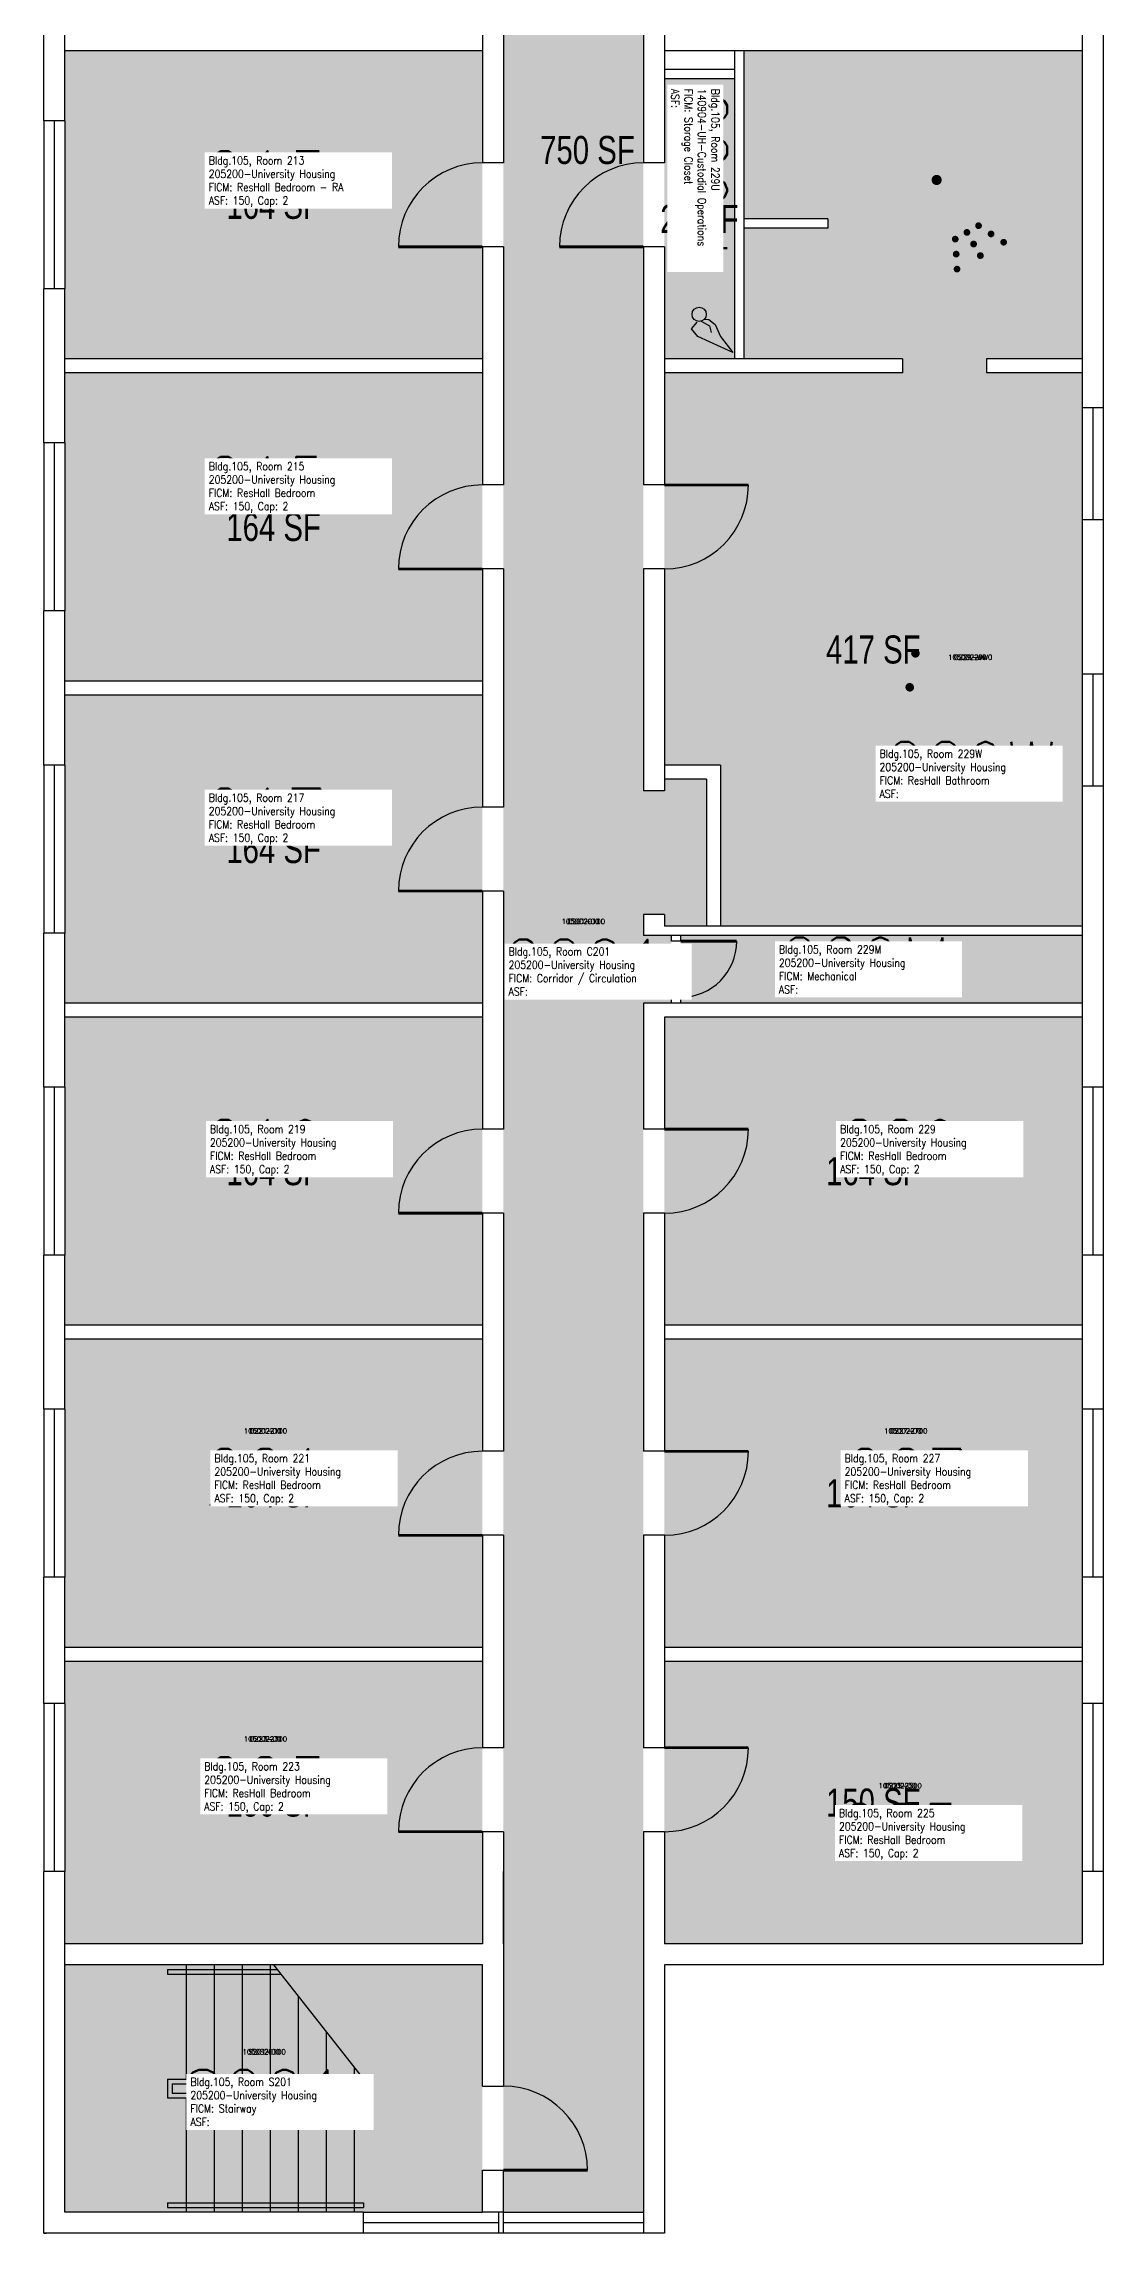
# Model space of a CAD drawing. Header units: inches. Extents: x -394 to 1224, y 0 to 3729.
# Drawn here: x 0 to 454, y 0 to 938 of the extents above; entities that cross this region are included whole.
import ezdxf
from ezdxf.enums import TextEntityAlignment as Align

# ---------------------------------------------------------------- set-up
doc = ezdxf.new("R2010")
doc.units = ezdxf.units.IN
doc.header["$LTSCALE"] = 0.25
doc.header["$MEASUREMENT"] = 0
doc.layers.get('0').update_dxf_attribs({"linetype": 'CONTINUOUS'})
for name, color, linetype in [('A-DOOR', 2, 'CONTINUOUS'), ('A-FLOR', 3, 'CONTINUOUS'), ('A-GLAZ', 1, 'CONTINUOUS'), ('A-GLAZ-SILL', 2, 'CONTINUOUS'), ('A-IDEN-ICON', 4, 'CONTINUOUS'), ('A-IDEN-RNUM', 7, 'CONTINUOUS'), ('A-IDEN-SNUM', 4, 'CONTINUOUS'), ('A-IDEN-VNUM', 4, 'CONTINUOUS'), ('A-WALL', 5, 'CONTINUOUS'), ('AREA-TEXT', 3, 'CONTINUOUS'), ('Rooms-Category-Color', 7, 'CONTINUOUS'), ('Rooms-College-Color', 7, 'CONTINUOUS'), ('Rooms-Department-Color', 7, 'CONTINUOUS'), ('Rooms-Division-Color', 7, 'CONTINUOUS'), ('Rooms-Information', 7, 'CONTINUOUS')]:
    doc.layers.add(name, color=color, linetype=linetype)
doc.styles.add('AREA', font='arial.ttf', dxfattribs={"width": 0.75, "height": 24})
doc.styles.add('ROOMSNUMBER', font='SIMPLEX.shx', dxfattribs={"height": 0.18})
doc.styles.add('ROOMVNUMBER', font='simplex.shx', dxfattribs={"width": 0.85})

# ---------------------------------------------------------------- blocks, each defined once
blk = doc.blocks.new('Cpshower')
at = {"color": 0, "linetype": 'ByBlock'}
blk.add_lwpolyline([(-0.015, 0.0396, 0, 0.06, 0), (0.005, 0.005, 0.06, 0.06, 0)], format="xyseb", dxfattribs=at)
for points, const_width in [([(-0.0319, 0.0624, 1), (-0.0281, 0.0689, 1)], 0.0075), ([(0.0302, -0.0036, 1), (0.0345, -0.0011, 1)], 0.005), ([(-0.0045, -0.0236, 1), (-0.0002, -0.0211, 1)], 0.005), ([(0.0128, -0.0136, 1), (0.0172, -0.0111, 1)], 0.005), ([(0.0228, -0.0309, 1), (0.0272, -0.0284, 1)], 0.005), ([(0.0488, -0.0159, 1), (0.0531, -0.0134, 1)], 0.005), ([(0.0675, -0.0282, 1), (0.0718, -0.0257, 1)], 0.005), ([(-0.0031, -0.0459, 1), (0.0012, -0.0434, 1)], 0.005), ([(-0.0018, -0.0682, 1), (0.0025, -0.0657, 1)], 0.005), ([(0.0328, -0.0482, 1), (0.0372, -0.0457, 1)], 0.005)]:
    blk.add_lwpolyline(points, format="xyb", close=True, dxfattribs=dict(at, const_width=const_width))
at = {"color": 0, "linetype": 'ByBlock', "const_width": 0.015}
blk.add_lwpolyline([(-0.01, 0.031), (-0.03, 0.0656)], dxfattribs=at)
blk = doc.blocks.new('Cpbath')
at = {"color": 0, "linetype": 'ByBlock', "const_width": 0.0127}
for points in [[(0.0571, 0.0168, 0.861492), (-0.0551, 0, 1)], [(0.0571, 0.0168, 0.729002), (-0.0084, -0.0042, 1)], [(-0.0551, 0, 0.726902), (0.0487, -0.0337, 1)], [(-0.0084, -0.0042, 0.609468), (0.0487, -0.0337, 1)]]:
    blk.add_lwpolyline(points, format="xyb", dxfattribs=at)
at = {"color": 0, "linetype": 'ByBlock', "const_width": 0.00637}
for points in [[(0.0544, 0.0152, 1), (0.0599, 0.0184, 1)], [(0.0459, -0.0353, 1), (0.0515, -0.0321, 1)]]:
    blk.add_lwpolyline(points, format="xyb", close=True, dxfattribs=at)
blk = doc.blocks.new('Cpcust')
at = {"color": 0, "linetype": 'ByBlock'}
for p, q in [((0.0262, -0.0408), (0.0446, -0.0406)), ((0.0297, -0.0341), (0.0376, -0.0302)), ((0.0376, -0.0302), (0.0533, -0.0324)), ((0.0446, -0.0406), (0.0543, -0.0505)), ((0.0533, -0.0324), (0.0745, -0.0479)), ((0.0171, -0.0639), (0.02, -0.0466)), ((0.0358, -0.0705), (0.0171, -0.0639)), ((0.1117, -0.0625), (0.0358, -0.0705)), ((0.0745, -0.0479), (0.1117, -0.0625))]:
    blk.add_line(p, q, dxfattribs=at)
at = {"color": 0, "linetype": 'ByBlock', "const_width": 0.0075}
blk.add_lwpolyline([(-0.0332, 0.0481, 1), (-0.0268, 0.0519, 1)], format="xyb", close=True, dxfattribs=at)
at = {"color": 0, "linetype": 'ByBlock', "const_width": 0.015}
blk.add_lwpolyline([(-0.03, 0.05), (0.01, -0.0193)], dxfattribs=at)
at = {"color": 0, "linetype": 'ByBlock'}
blk.add_circle((0.0158, -0.0313), 0.0141, dxfattribs=at)

msp = doc.modelspace()

# ---------------------------------------------------------------- hatches: boundary and pattern name
at = {"layer": 'Rooms-Category-Color', "true_color": 0xadadad}
for points in [[(257.04, 1776), (196.96, 1776), (196.96, 1773), (196.96, 155), (197, 155), (197, 9), (257, 9), (256.96, 527), (268.96, 527), (268.96, 556), (256.96, 556), (257.04, 565), (265.96, 565), (265.96, 560), (283.96, 560), (283.96, 623), (265.96, 623), (265.96, 618), (256.96, 618), (257.04, 1776)], [(445, 556), (272.96, 556), (272.96, 527), (445, 527)], [(188, 115), (9, 115), (9, 9), (137, 9), (188, 9)]]:
    msp.add_hatch(color=253, dxfattribs=at).paths.add_polyline_path(points)
at = {"layer": 'Rooms-Category-Color', "true_color": 0x728ef3}
for points in [[(187.96, 935), (9, 935), (9, 905), (9, 833), (9, 803), (187.96, 803)], [(367.96, 803), (367.96, 797), (265.96, 797), (265.96, 629), (289.96, 629), (289.96, 560), (445, 560), (445, 620), (445, 668), (445, 734), (445, 782), (445, 797), (403.96, 797), (403.96, 803), (445, 803), (445, 935), (299.96, 935), (299.96, 863), (335.96, 863), (335.96, 859), (299.96, 859), (299.96, 803)], [(295.96, 922.96), (265.96, 922.96), (265.96, 803), (295.96, 803)], [(187.96, 797), (9, 797), (9, 767), (9, 695), (9, 665), (187.96, 665)], [(187.96, 659), (9, 659), (9, 629), (9, 557), (9, 527), (187.96, 527)], [(187.96, 521), (9, 521), (9, 491), (9, 419), (9, 389), (187.96, 389)], [(445, 419), (445, 491), (445, 521), (265.96, 521), (265.96, 389), (445, 389)], [(187.96, 383), (9, 383), (9, 353), (9, 281), (9, 251), (187.96, 251)], [(445, 383), (265.96, 383), (265.96, 251), (445, 251)], [(187.96, 245), (9, 245), (9, 227), (9, 155), (9, 124), (187.96, 124)], [(445, 245), (265.96, 245), (265.96, 124), (445, 124), (445, 155), (445, 227)]]:
    msp.add_hatch(color=171, dxfattribs=at).paths.add_polyline_path(points)
at = {"layer": 'Rooms-College-Color', "true_color": 0xadadad}
for points in [[(257.04, 1776), (196.96, 1776), (196.96, 1773), (196.96, 155), (197, 155), (197, 9), (257, 9), (256.96, 527), (268.96, 527), (268.96, 556), (256.96, 556), (257.04, 565), (265.96, 565), (265.96, 560), (283.96, 560), (283.96, 623), (265.96, 623), (265.96, 618), (256.96, 618), (257.04, 1776)], [(187.96, 935), (9, 935), (9, 905), (9, 833), (9, 803), (187.96, 803)], [(367.96, 803), (367.96, 797), (265.96, 797), (265.96, 629), (289.96, 629), (289.96, 560), (445, 560), (445, 620), (445, 668), (445, 734), (445, 782), (445, 797), (403.96, 797), (403.96, 803), (445, 803), (445, 935), (299.96, 935), (299.96, 863), (335.96, 863), (335.96, 859), (299.96, 859), (299.96, 803)], [(295.96, 922.96), (265.96, 922.96), (265.96, 803), (295.96, 803)], [(187.96, 797), (9, 797), (9, 767), (9, 695), (9, 665), (187.96, 665)], [(187.96, 659), (9, 659), (9, 629), (9, 557), (9, 527), (187.96, 527)], [(445, 556), (272.96, 556), (272.96, 527), (445, 527)], [(187.96, 521), (9, 521), (9, 491), (9, 419), (9, 389), (187.96, 389)], [(445, 419), (445, 491), (445, 521), (265.96, 521), (265.96, 389), (445, 389)], [(187.96, 383), (9, 383), (9, 353), (9, 281), (9, 251), (187.96, 251)], [(445, 383), (265.96, 383), (265.96, 251), (445, 251)], [(187.96, 245), (9, 245), (9, 227), (9, 155), (9, 124), (187.96, 124)], [(445, 245), (265.96, 245), (265.96, 124), (445, 124), (445, 155), (445, 227)], [(188, 115), (9, 115), (9, 9), (137, 9), (188, 9)]]:
    msp.add_hatch(color=253, dxfattribs=at).paths.add_polyline_path(points)
at = {"layer": 'Rooms-Department-Color', "true_color": 0xacacac}
for points in [[(257.04, 1776), (196.96, 1776), (196.96, 1773), (196.96, 155), (197, 155), (197, 9), (257, 9), (256.96, 527), (268.96, 527), (268.96, 556), (256.96, 556), (257.04, 565), (265.96, 565), (265.96, 560), (283.96, 560), (283.96, 623), (265.96, 623), (265.96, 618), (256.96, 618), (257.04, 1776)], [(445, 556), (272.96, 556), (272.96, 527), (445, 527)], [(188, 115), (9, 115), (9, 9), (137, 9), (188, 9)]]:
    msp.add_hatch(color=253, dxfattribs=at).paths.add_polyline_path(points)
at = {"layer": 'Rooms-Department-Color', "true_color": 0x604aed}
for points in [[(187.96, 935), (9, 935), (9, 905), (9, 833), (9, 803), (187.96, 803)], [(367.96, 803), (367.96, 797), (265.96, 797), (265.96, 629), (289.96, 629), (289.96, 560), (445, 560), (445, 620), (445, 668), (445, 734), (445, 782), (445, 797), (403.96, 797), (403.96, 803), (445, 803), (445, 935), (299.96, 935), (299.96, 863), (335.96, 863), (335.96, 859), (299.96, 859), (299.96, 803)], [(295.96, 922.96), (265.96, 922.96), (265.96, 803), (295.96, 803)], [(187.96, 797), (9, 797), (9, 767), (9, 695), (9, 665), (187.96, 665)], [(187.96, 659), (9, 659), (9, 629), (9, 557), (9, 527), (187.96, 527)], [(187.96, 521), (9, 521), (9, 491), (9, 419), (9, 389), (187.96, 389)], [(445, 419), (445, 491), (445, 521), (265.96, 521), (265.96, 389), (445, 389)], [(187.96, 383), (9, 383), (9, 353), (9, 281), (9, 251), (187.96, 251)], [(445, 383), (265.96, 383), (265.96, 251), (445, 251)], [(187.96, 245), (9, 245), (9, 227), (9, 155), (9, 124), (187.96, 124)], [(445, 245), (265.96, 245), (265.96, 124), (445, 124), (445, 155), (445, 227)]]:
    msp.add_hatch(color=173, dxfattribs=at).paths.add_polyline_path(points)
at = {"layer": 'Rooms-Division-Color', "true_color": 0xadadad}
for points in [[(257.04, 1776), (196.96, 1776), (196.96, 1773), (196.96, 155), (197, 155), (197, 9), (257, 9), (256.96, 527), (268.96, 527), (268.96, 556), (256.96, 556), (257.04, 565), (265.96, 565), (265.96, 560), (283.96, 560), (283.96, 623), (265.96, 623), (265.96, 618), (256.96, 618), (257.04, 1776)], [(445, 556), (272.96, 556), (272.96, 527), (445, 527)], [(188, 115), (9, 115), (9, 9), (137, 9), (188, 9)]]:
    msp.add_hatch(color=253, dxfattribs=at).paths.add_polyline_path(points)
at = {"layer": 'Rooms-Division-Color', "true_color": 0x604aed}
for points in [[(187.96, 935), (9, 935), (9, 905), (9, 833), (9, 803), (187.96, 803)], [(367.96, 803), (367.96, 797), (265.96, 797), (265.96, 629), (289.96, 629), (289.96, 560), (445, 560), (445, 620), (445, 668), (445, 734), (445, 782), (445, 797), (403.96, 797), (403.96, 803), (445, 803), (445, 935), (299.96, 935), (299.96, 863), (335.96, 863), (335.96, 859), (299.96, 859), (299.96, 803)], [(295.96, 922.96), (265.96, 922.96), (265.96, 803), (295.96, 803)], [(187.96, 797), (9, 797), (9, 767), (9, 695), (9, 665), (187.96, 665)], [(187.96, 659), (9, 659), (9, 629), (9, 557), (9, 527), (187.96, 527)], [(187.96, 521), (9, 521), (9, 491), (9, 419), (9, 389), (187.96, 389)], [(445, 419), (445, 491), (445, 521), (265.96, 521), (265.96, 389), (445, 389)], [(187.96, 383), (9, 383), (9, 353), (9, 281), (9, 251), (187.96, 251)], [(445, 383), (265.96, 383), (265.96, 251), (445, 251)], [(187.96, 245), (9, 245), (9, 227), (9, 155), (9, 124), (187.96, 124)], [(445, 245), (265.96, 245), (265.96, 124), (445, 124), (445, 155), (445, 227)]]:
    msp.add_hatch(color=173, dxfattribs=at).paths.add_polyline_path(points)

# ---------------------------------------------------------------- linework, layer by layer
at = {"layer": 'A-DOOR', "const_width": 1.2, "elevation": 12}
for points in [[(187.96, 851), (151.96, 851)], [(256.96, 851), (220.96, 851)], [(265.96, 749), (301.96, 749)], [(187.96, 713), (151.96, 713)], [(187.96, 575), (151.96, 575)], [(272.96, 553.56), (296.96, 553.56)], [(265.96, 473), (301.96, 473)], [(187.96, 437), (151.96, 437)], [(265.96, 335), (301.96, 335)], [(187.96, 299), (151.96, 299)], [(265.96, 208), (301.96, 208)], [(187.96, 172), (151.96, 172)], [(197, 27), (233, 27)]]:
    msp.add_lwpolyline(points, dxfattribs=at)
at = {"layer": 'A-DOOR'}
for centre, radius, start, end in [((187.96, 851, 12), 36, 90, 180), ((256.96, 851, 12), 36, 90, 180), ((187.96, 713, 12), 36, 90, 180), ((265.96, 749, 12), 36, 270, 360), ((187.96, 575, 12), 36, 90, 180), ((272.96, 553.56, 12), 24, 270, 360), ((187.96, 437, 12), 36, 90, 180), ((265.96, 473, 12), 36, 270, 360), ((187.96, 299, 12), 36, 90, 180), ((265.96, 335, 12), 36, 270, 360), ((187.96, 172, 12), 36, 90, 180), ((265.96, 208, 12), 36, 270, 360), ((197, 27, 12), 36, 360, 90)]:
    msp.add_arc(centre, radius, start, end, dxfattribs=at)
at = {"layer": 'A-FLOR'}
for p, q in [((53.04, 113, 12), (100.07, 113, 12)), ((53.04, 113, 12), (53.04, 110.99, 12)), ((61, 115, 12), (61, 66.01, 12)), ((73, 115, 12), (73, 66.01, 12)), ((85, 115, 12), (85, 66.01, 12)), ((97, 115, 12), (97, 66.01, 12)), ((98.5, 115, 12), (137, 66.01, 12)), ((53.04, 110.99, 12), (101.65, 110.99, 12)), ((109, 101.64, 12), (109, 66.01, 12)), ((121, 86.37, 12), (121, 66.01, 12)), ((53.04, 66.01, 12), (53.04, 57.99, 12)), ((53.04, 66.01, 12), (137, 66.01, 12)), ((133, 71.1, 12), (133, 66.01, 12)), ((137, 66.01, 12), (137, 64, 12)), ((53.04, 57.99, 12), (137, 57.99, 12)), ((55.04, 64, 12), (55.04, 60, 12)), ((55.04, 64, 12), (137, 64, 12)), ((55.04, 60, 12), (137, 60, 12)), ((61, 57.99, 12), (61, 9, 12)), ((73, 57.99, 12), (73, 9, 12)), ((85, 57.99, 12), (85, 9, 12)), ((97, 57.99, 12), (97, 9, 12)), ((109, 57.99, 12), (109, 9, 12)), ((121, 57.99, 12), (121, 9, 12)), ((133, 57.99, 12), (133, 9, 12)), ((137, 60, 12), (137, 57.99, 12)), ((53.04, 13.01, 12), (53.04, 11, 12)), ((53.04, 13.01, 12), (137, 13.01, 12)), ((53.04, 11, 12), (137, 11, 12)), ((137, 13.01, 12), (137, 11, 12))]:
    msp.add_line(p, q, dxfattribs=at)
at = {"layer": 'A-GLAZ'}
for p, q in [((4.5, 904.98, 12), (4.5, 832.98, 12)), ((449.5, 782, 12), (449.5, 734, 12)), ((4.5, 766.98, 12), (4.5, 694.98, 12)), ((449.5, 668, 12), (449.5, 620, 12)), ((4.5, 628.98, 12), (4.5, 556.98, 12)), ((4.5, 490.98, 12), (4.5, 418.98, 12)), ((449.5, 490.98, 12), (449.5, 418.98, 12)), ((4.5, 352.98, 12), (4.5, 280.98, 12)), ((449.5, 352.98, 12), (449.5, 280.98, 12)), ((4.5, 226.98, 12), (4.5, 154.98, 12)), ((449.5, 226.98, 12), (449.5, 154.98, 12)), ((195, 4.5, 12), (137, 4.5, 12)), ((257, 4.5, 12), (197, 4.5, 12))]:
    msp.add_line(p, q, dxfattribs=at)
at = {"layer": 'A-GLAZ-SILL'}
for p, q in [((0, 905, 12), (0, 833, 12)), ((9, 905, 12), (9, 833, 12)), ((445, 782, 12), (445, 734, 12)), ((454, 782, 12), (454, 734, 12)), ((0, 767, 12), (0, 695, 12)), ((9, 767, 12), (9, 695, 12)), ((445, 668, 12), (445, 620, 12)), ((454, 668, 12), (454, 620, 12)), ((0, 629, 12), (0, 557, 12)), ((9, 629, 12), (9, 557, 12)), ((0, 491, 12), (0, 419, 12)), ((9, 491, 12), (9, 419, 12)), ((445, 491, 12), (445, 419, 12)), ((454, 491, 12), (454, 419, 12)), ((0, 353, 12), (0, 281, 12)), ((9, 353, 12), (9, 281, 12)), ((445, 353, 12), (445, 281, 12)), ((454, 353, 12), (454, 281, 12)), ((0, 227, 12), (0, 155, 12)), ((9, 227, 12), (9, 155, 12)), ((445, 227, 12), (445, 155, 12)), ((454, 227, 12), (454, 155, 12)), ((137, 9, 12), (188, 9, 12)), ((197, 9, 12), (257, 9, 12)), ((195, 0, 12), (137, 0, 12)), ((257, 0, 12), (197, 0, 12))]:
    msp.add_line(p, q, dxfattribs=at)
at = {"layer": 'A-WALL'}
for p, q in [((187.96, 989, 12), (187.96, 887, 12)), ((196.96, 989, 12), (196.96, 887, 12)), ((256.96, 989, 12), (256.96, 887, 12)), ((265.96, 989, 12), (265.96, 887, 12)), ((0, 905, 12), (0, 971, 12)), ((9, 905, 12), (9, 971, 12)), ((445, 971, 12), (445, 782, 12)), ((454, 971, 12), (454, 782, 12)), ((187.96, 935, 12), (9, 935, 12)), ((445, 935, 12), (265.96, 935, 12)), ((295.96, 935, 12), (295.96, 803, 12)), ((299.96, 935, 12), (299.96, 803, 12)), ((295.96, 926.96, 12), (265.96, 926.96, 12)), ((295.96, 922.96, 12), (265.96, 922.96, 12)), ((9, 905, 12), (0, 905, 12)), ((196.96, 887, 12), (187.96, 887, 12)), ((265.96, 887, 12), (256.96, 887, 12)), ((335.96, 863, 12), (299.96, 863, 12)), ((335.96, 863, 12), (335.96, 859, 12)), ((335.96, 859, 12), (299.96, 859, 12)), ((196.96, 851, 12), (187.96, 851, 12)), ((187.96, 851, 12), (187.96, 749, 12)), ((196.96, 851, 12), (196.96, 749, 12)), ((265.96, 851, 12), (256.96, 851, 12)), ((256.96, 851, 12), (256.96, 749, 12)), ((265.96, 851, 12), (265.96, 749, 12)), ((0, 767, 12), (0, 833, 12)), ((9, 833, 12), (0, 833, 12)), ((9, 767, 12), (9, 833, 12)), ((187.96, 803, 12), (9, 803, 12)), ((367.96, 803, 12), (265.96, 803, 12)), ((367.96, 803, 12), (367.96, 797, 12)), ((445, 803, 12), (403.96, 803, 12)), ((403.96, 803, 12), (403.96, 797, 12)), ((187.96, 797, 12), (9, 797, 12)), ((367.96, 797, 12), (265.96, 797, 12)), ((445, 797, 12), (403.96, 797, 12)), ((454, 782, 12), (445, 782, 12)), ((9, 767, 12), (0, 767, 12)), ((196.96, 749, 12), (187.96, 749, 12)), ((265.96, 749, 12), (256.96, 749, 12)), ((454, 734, 12), (445, 734, 12)), ((445, 734, 12), (445, 668, 12)), ((454, 734, 12), (454, 668, 12)), ((196.96, 713, 12), (187.96, 713, 12)), ((187.96, 713, 12), (187.96, 611, 12)), ((196.96, 713, 12), (196.96, 611, 12)), ((265.96, 713, 12), (256.96, 713, 12)), ((256.96, 713, 12), (256.96, 618, 12)), ((265.96, 713, 12), (265.96, 618, 12)), ((9, 695, 12), (0, 695, 12)), ((0, 629, 12), (0, 695, 12)), ((9, 629, 12), (9, 695, 12)), ((454, 668, 12), (445, 668, 12)), ((187.96, 665, 12), (9, 665, 12)), ((187.96, 659, 12), (9, 659, 12)), ((9, 629, 12), (0, 629, 12)), ((289.96, 629, 12), (265.96, 629, 12)), ((289.96, 629, 12), (289.96, 560, 12)), ((283.96, 623, 12), (265.96, 623, 12)), ((283.96, 623, 12), (283.96, 560, 12)), ((454, 620, 12), (445, 620, 12)), ((445, 620, 12), (445, 491, 12)), ((454, 620, 12), (454, 491, 12)), ((196.96, 611, 12), (187.96, 611, 12)), ((265.96, 618, 12), (256.96, 618, 12)), ((289.96, 618, 12), (289.96, 577.07, 12)), ((196.96, 575, 12), (187.96, 575, 12)), ((187.96, 575, 12), (187.96, 473, 12)), ((196.96, 575, 12), (196.96, 473, 12)), ((265.96, 565, 12), (256.96, 565, 12)), ((256.96, 565, 12), (256.96, 556, 12)), ((265.96, 565, 12), (265.96, 560, 12)), ((0, 491, 12), (0, 557, 12)), ((9, 557, 12), (0, 557, 12)), ((9, 491, 12), (9, 557, 12)), ((445, 556, 12), (256.96, 556, 12)), ((445, 560, 12), (265.96, 560, 12)), ((268.96, 553.56, 12), (268.96, 556, 12)), ((272.96, 553.56, 12), (268.96, 553.56, 12)), ((272.96, 553.56, 12), (272.96, 556, 12)), ((187.96, 527, 12), (9, 527, 12)), ((445, 527, 12), (256.96, 527, 12)), ((256.96, 527, 12), (256.96, 473, 12)), ((268.96, 527, 12), (268.96, 529.56, 12)), ((272.96, 529.56, 12), (268.96, 529.56, 12)), ((272.96, 527, 12), (272.96, 529.56, 12)), ((187.96, 521, 12), (9, 521, 12)), ((445, 521, 12), (265.96, 521, 12)), ((265.96, 521, 12), (265.96, 473, 12)), ((9, 491, 12), (0, 491, 12)), ((454, 491, 12), (445, 491, 12)), ((196.96, 473, 12), (187.96, 473, 12)), ((265.96, 473, 12), (256.96, 473, 12)), ((196.96, 437, 12), (187.96, 437, 12)), ((187.96, 437, 12), (187.96, 335, 12)), ((196.96, 437, 12), (196.96, 335, 12)), ((265.96, 437, 12), (256.96, 437, 12)), ((256.96, 437, 12), (256.96, 335, 12)), ((265.96, 437, 12), (265.96, 335, 12)), ((9, 419, 12), (0, 419, 12)), ((0, 353, 12), (0, 419, 12)), ((9, 353, 12), (9, 419, 12)), ((454, 419, 12), (445, 419, 12)), ((445, 419, 12), (445, 353, 12)), ((454, 419, 12), (454, 353, 12)), ((187.96, 389, 12), (9, 389, 12)), ((445, 389, 12), (265.96, 389, 12)), ((187.96, 383, 12), (9, 383, 12)), ((445, 383, 12), (265.96, 383, 12)), ((9, 353, 12), (0, 353, 12)), ((454, 353, 12), (445, 353, 12)), ((196.96, 335, 12), (187.96, 335, 12)), ((265.96, 335, 12), (256.96, 335, 12)), ((196.96, 299, 12), (187.96, 299, 12)), ((187.96, 299, 12), (187.96, 208, 12)), ((196.96, 299, 12), (196.96, 208, 12)), ((265.96, 299, 12), (256.96, 299, 12)), ((256.96, 299, 12), (256.96, 208, 12)), ((265.96, 299, 12), (265.96, 208, 12)), ((9, 281, 12), (0, 281, 12)), ((0, 227, 12), (0, 281, 12)), ((9, 227, 12), (9, 281, 12)), ((454, 281, 12), (445, 281, 12)), ((445, 281, 12), (445, 227, 12)), ((454, 281, 12), (454, 227, 12)), ((187.96, 251, 12), (9, 251, 12)), ((187.96, 245, 12), (9, 245, 12)), ((445, 251, 12), (265.96, 251, 12)), ((445, 245, 12), (265.96, 245, 12)), ((9, 227, 12), (0, 227, 12)), ((454, 227, 12), (445, 227, 12)), ((196.96, 208, 12), (187.96, 208, 12)), ((265.96, 208, 12), (256.96, 208, 12)), ((196.96, 172, 12), (187.96, 172, 12)), ((187.96, 172, 12), (187.96, 124, 12)), ((196.96, 172, 12), (196.96, 63, 12)), ((257, 172, 12), (257, 0, 12)), ((265.96, 172, 12), (257, 172, 12)), ((265.96, 172, 12), (265.96, 124, 12)), ((0, 0, 12), (0, 155, 12)), ((9, 155, 12), (0, 155, 12)), ((9, 9, 12), (9, 155, 12)), ((197, 124, 12), (197, 155, 12)), ((454, 155, 12), (445, 155, 12)), ((445, 155, 12), (445, 124, 12)), ((454, 155, 12), (454, 115, 12)), ((187.96, 124, 12), (9, 124, 12)), ((445, 124, 12), (265.96, 124, 12)), ((188, 115, 12), (9, 115, 12)), ((188, 63, 12), (188, 115, 12)), ((266, 115, 12), (266, 0, 12)), ((454, 115, 12), (266, 115, 12)), ((188, 63, 12), (196.96, 63, 12)), ((188, 9, 12), (188, 27, 12)), ((188, 27, 12), (197, 27, 12)), ((197, 9, 12), (197, 27, 12)), ((0, 0), (1, 0)), ((0, 0), (1, 0)), ((137, 9, 12), (9, 9, 12)), ((137, 0, 12), (137, 9, 12)), ((197, 9, 12), (188, 9, 12)), ((195, 0, 12), (195, 9, 12)), ((197, 0, 12), (197, 9, 12)), ((137, 0, 12), (0, 0, 12)), ((197, 0, 12), (195, 0, 12)), ((266, 0, 12), (257, 0, 12))]:
    msp.add_line(p, q, dxfattribs=at)

# ---------------------------------------------------------------- block references
at = {"layer": 'A-IDEN-ICON'}
for name, p, xscale, yscale, zscale, rotation in [('Cpshower', (391.26, 860.75, 12), 288, 288, 12, 1.150767091149253e-09), ('Cpcust', (281.35, 829.64, 12), 215.9999999956312, 215.9999999956312, 215.9999999956312, 329.596126571282), ('Cpbath', (357.06, 672.02, 12), 288, 288, 12, 1.150767091149253e-09)]:
    msp.add_blockref(name, p, dxfattribs=dict(at, xscale=xscale, yscale=yscale, zscale=zscale, rotation=rotation))

# ---------------------------------------------------------------- texts
at = {"layer": 'A-IDEN-RNUM', "style": 'ROOMSNUMBER'}
for s, p in [('0213-00', (95, 887.76, 12)), ('0215-00', (95, 756.76, 12)), ('0229-W0', (397, 675.17, 12)), ('0217-00', (95, 613.27, 12)), ('C201-00', (231.23, 561.98)), ('0229-M0', (351.93, 549.41)), ('0219-00', (95, 471.27, 12)), ('0229-00', (367, 471.27, 12)), ('0221-00', (95, 343.73, 12)), ('0227-00', (369.42, 343.73, 12)), ('0223-00', (95, 211.73, 12)), ('0225-00', (367, 191.73, 12)), ('S201-00', (94.43, 77.71))]:
    msp.add_text(s, height=2.16, dxfattribs=at).set_placement(p, align=Align.MIDDLE)
msp.add_text('0229-U0', height=2.16, rotation=270, dxfattribs=at).set_placement((275.69, 875.9, 12), align=Align.MIDDLE)
at = {"layer": 'A-IDEN-SNUM', "style": 'ROOMSNUMBER'}
for s, p in [('1050021300', (95, 887.76, 12)), ('1050021500', (95, 756.76, 12)), ('10500229W0', (397, 675.17, 12)), ('1050021700', (95, 613.27, 12)), ('1050C20100', (231.23, 561.98)), ('10500229M0', (351.93, 549.41)), ('1050021900', (95, 471.27, 12)), ('1050022900', (367, 471.27, 12)), ('1050022100', (95, 343.73, 12)), ('1050022700', (369.42, 343.73, 12)), ('1050022300', (95, 211.73, 12)), ('1050022500', (367, 191.73, 12)), ('1050S20100', (94.43, 77.71))]:
    msp.add_text(s, height=2.16, dxfattribs=at).set_placement(p, align=Align.MIDDLE)
msp.add_text('10500229U0', height=2.16, rotation=270, dxfattribs=at).set_placement((275.69, 875.9, 12), align=Align.MIDDLE)
at = {"layer": 'A-IDEN-VNUM', "style": 'ROOMVNUMBER', "width": 0.85}
msp.add_text('229U', height=24, rotation=270, dxfattribs=at).set_placement((280.92, 882.78, 12), align=Align.MIDDLE)
for s, p in [('213', (95, 880, 12)), ('215', (95, 749, 12)), ('229W', (397, 627, 12)), ('217', (95, 607, 12)), ('C201', (231.23, 542.25)), ('229M', (351.93, 543.14)), ('219', (95, 465, 12)), ('229', (367, 465, 12)), ('221', (95, 324, 12)), ('227', (369.42, 324, 12)), ('223', (95, 192, 12)), ('225', (367, 172, 12)), ('S201', (94.43, 57.97))]:
    msp.add_text(s, height=24, dxfattribs=at).set_placement(p, align=Align.MIDDLE)
at = {"layer": 'AREA-TEXT', "style": 'AREA', "width": 0.75}
for s, p in [('750 SF', (232.96, 892.5)), ('164 SF', (98.48, 869)), ('25 SF', (280.96, 862.98)), ('164 SF', (98.48, 731)), ('417 SF', (355.48, 678.5)), ('164 SF', (98.48, 593)), ('35 SF', (358.98, 541.5)), ('164 SF', (98.48, 455)), ('164 SF', (355.48, 455)), ('164 SF', (98.48, 317)), ('164 SF', (355.48, 317)), ('150 SF', (98.48, 184.5)), ('150 SF', (355.48, 184.5)), ('132 SF', (98.5, 62))]:
    msp.add_text(s, height=12, dxfattribs=at).set_placement(p, align=Align.MIDDLE_CENTER)

# ---------------------------------------------------------------- next in the draw order: texts
at = {"layer": 'Rooms-Information', "insert": (268.92, 918.73, 12), "char_height": 3.4286, "width": 76.8, "attachment_point": 7, "rotation": 270, "style": 'ROOMVNUMBER', "bg_fill": 3, "box_fill_scale": 1.5, "bg_fill_color": 256, "bg_fill_true_color": 13158600, "bg_fill_transparency": 0}
msp.add_mtext('Bldg.105, Room 229U^M^J140904-UH-Custodial Operations^M^JFICM: Storage Closet^M^JASF: ', dxfattribs=at)
at = {"layer": 'Rooms-Information', "char_height": 3.4286, "width": 76.8, "attachment_point": 7, "style": 'ROOMVNUMBER', "bg_fill": 3, "box_fill_scale": 1.5, "bg_fill_color": 256, "bg_fill_true_color": 13158600, "bg_fill_transparency": 0}
for s, insert in [('Bldg.105, Room 213^M^J205200-University Housing^M^JFICM: ResHall Bedroom - RA^M^JASF: 150, Cap: 2', (70.71, 868, 12)), ('Bldg.105, Room 215^M^J205200-University Housing^M^JFICM: ResHall Bedroom^M^JASF: 150, Cap: 2', (70.71, 737, 12)), ('Bldg.105, Room 229W^M^J205200-University Housing^M^JFICM: ResHall Bathroom^M^JASF: ', (358.14, 615, 12)), ('Bldg.105, Room 217^M^J205200-University Housing^M^JFICM: ResHall Bedroom^M^JASF: 150, Cap: 2', (70.71, 595, 12)), ('Bldg.105, Room 229M^M^J205200-University Housing^M^JFICM: Mechanical^M^JASF: ', (315.02, 531.14)), ('Bldg.105, Room C201^M^J205200-University Housing^M^JFICM: Corridor / Circulation^M^JASF: ', (199.17, 530.25)), ('Bldg.105, Room 219^M^J205200-University Housing^M^JFICM: ResHall Bedroom^M^JASF: 150, Cap: 2', (71.2, 453, 12)), ('Bldg.105, Room 229^M^J205200-University Housing^M^JFICM: ResHall Bedroom^M^JASF: 150, Cap: 2', (341.26, 453, 12)), ('Bldg.105, Room 221^M^J205200-University Housing^M^JFICM: ResHall Bedroom^M^JASF: 150, Cap: 2', (73.14, 312, 12)), ('Bldg.105, Room 227^M^J205200-University Housing^M^JFICM: ResHall Bedroom^M^JASF: 150, Cap: 2', (343.19, 312, 12)), ('Bldg.105, Room 223^M^J205200-University Housing^M^JFICM: ResHall Bedroom^M^JASF: 150, Cap: 2', (68.77, 180, 12)), ('Bldg.105, Room 225^M^J205200-University Housing^M^JFICM: ResHall Bedroom^M^JASF: 150, Cap: 2', (340.77, 160, 12)), ('Bldg.105, Room S201^M^J205200-University Housing^M^JFICM: Stairway^M^JASF: ', (62.86, 45.97))]:
    msp.add_mtext(s, dxfattribs=dict(at, insert=insert))

doc.saveas('drawing.dxf')
